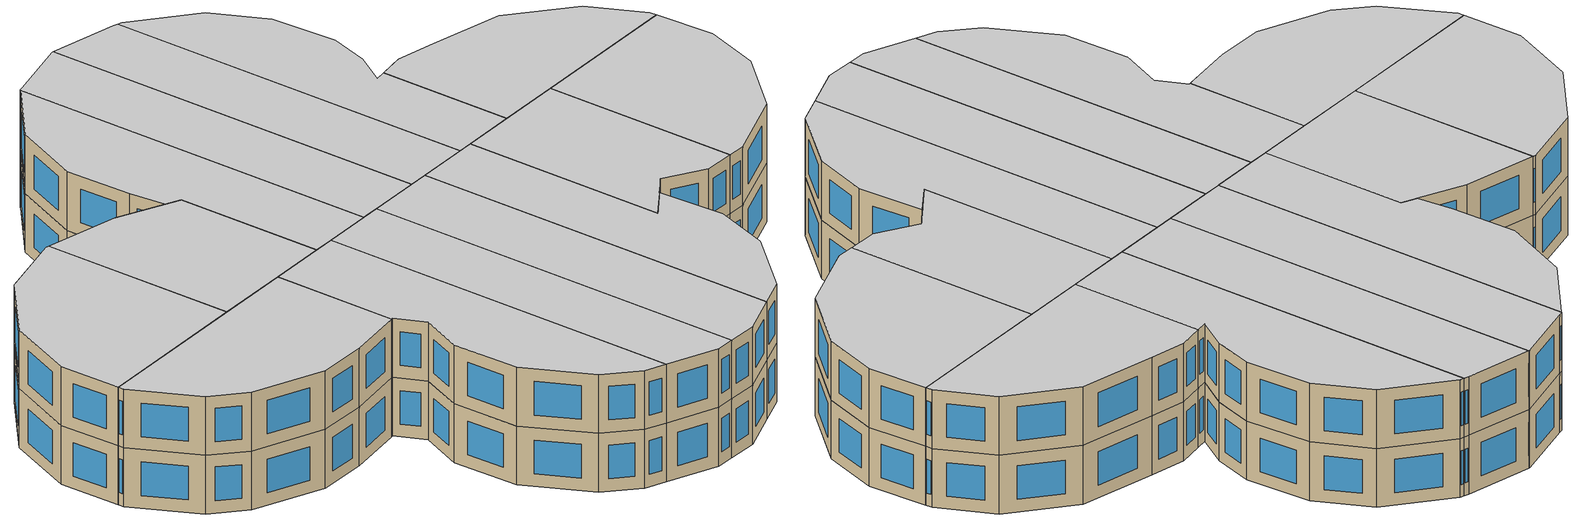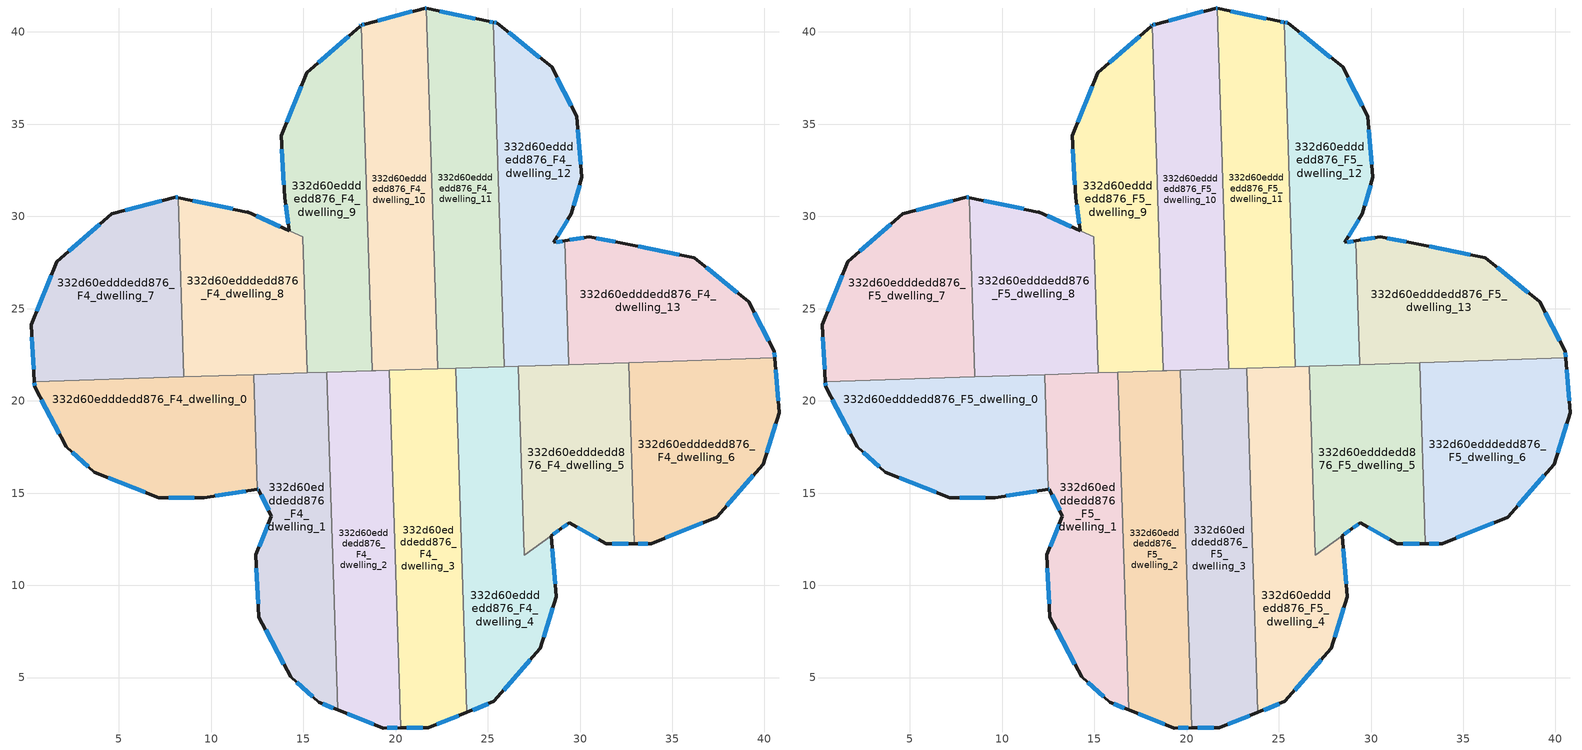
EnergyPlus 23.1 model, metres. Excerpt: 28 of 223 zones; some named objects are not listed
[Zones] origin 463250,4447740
332d60edddedd876_F4_dwelling_0
 floor to 332d60edddedd876_F3_dwelling_0 (EU_floor_Construction): 12.31,21.42 12.51,15.21 9.62,14.76 7.18,14.75 3.68,16.14 2.15,17.51 0.44,20.76 0.42,21.05 z12
 wall outside (EU_wall_Construction): 0.42,21.05 0.44,20.76 2.15,17.51 3.68,16.14 7.18,14.75 9.62,14.76 12.51,15.21 z12:15
 wall to 332d60edddedd876_F4_dwelling_1 (EU_wall_Construction): 12.51,15.21 12.31,21.42 z12:15
 wall to 332d60edddedd876_F4_dwelling_7 (EU_wall_Construction): 8.52,21.3 0.42,21.05 z12:15
 wall to 332d60edddedd876_F4_dwelling_8 (EU_wall_Construction): 12.31,21.42 8.52,21.3 z12:15
 window (EU_Window_Construction): 2.48,17.22 3.35,16.44 / 0.81,20.07 1.78,18.21 / 0.43,20.99 0.44,20.82 / 10.24,14.86 11.89,15.11 / 7.7,14.75 9.1,14.76 / 4.43,15.84 6.43,15.05 z12.64:14.36
332d60edddedd876_F4_dwelling_1
 floor to 332d60edddedd876_F3_dwelling_1 (EU_floor_Construction): 16.27,21.55 16.86,3.26 15.83,3.66 14.32,5.03 12.59,8.28 12.42,11.65 13.28,13.75 12.57,15.22 12.51,15.21 12.31,21.42 z12
 wall outside (EU_wall_Construction): 12.51,15.21 12.57,15.22 13.28,13.75 12.42,11.65 12.59,8.28 14.32,5.03 15.83,3.66 16.86,3.26 z12:15
 wall to 332d60edddedd876_F4_dwelling_2 (EU_wall_Construction): 16.86,3.26 16.27,21.55 z12:15
 wall to 332d60edddedd876_F4_dwelling_8 (EU_wall_Construction): 15.21,21.52 12.31,21.42 z12:15
 wall to 332d60edddedd876_F4_dwelling_9 (EU_wall_Construction): 16.27,21.55 15.21,21.52 z12:15
 window (EU_Window_Construction): 12.72,14.91 13.13,14.07 / 12.52,15.21 12.56,15.22 / 16.05,3.58 16.64,3.34 / 14.64,4.74 15.51,3.96 / 12.96,7.59 13.95,5.73 / 12.46,10.93 12.56,9 / 13.09,13.3 12.61,12.1 z12.64:14.36
332d60edddedd876_F4_dwelling_10
 floor to 332d60edddedd876_F3_dwelling_10 (EU_floor_Construction): 21.67,41.28 22.29,21.74 18.93,21.64 18.73,21.63 18.13,40.36 18.16,40.38 18.33,40.42 21.61,41.29 z12
 wall outside (EU_wall_Construction): 21.67,41.28 21.61,41.29 18.33,40.42 18.16,40.38 18.13,40.36 z12:15
 wall to 332d60edddedd876_F4_dwelling_11 (EU_wall_Construction): 22.29,21.74 21.67,41.28 z12:15
 wall to 332d60edddedd876_F4_dwelling_9 (EU_wall_Construction): 18.13,40.36 18.73,21.63 z12:15
 wall to 332d60edddedd876_F4_dwelling_3 (EU_wall_Construction): 19.67,21.66 22.29,21.74 z12:15
 wall to 332d60edddedd876_F4_dwelling_2 (EU_wall_Construction): 18.73,21.63 18.93,21.64 19.67,21.66 z12:15
 window (EU_Window_Construction): 18.29,40.42 18.19,40.39 / 20.91,41.11 19.03,40.61 / 21.65,41.29 21.62,41.29 z12.64:14.36
332d60edddedd876_F4_dwelling_11
 floor to 332d60edddedd876_F3_dwelling_11 (EU_floor_Construction): 25.31,40.52 25.91,21.86 22.29,21.74 21.67,41.28 25.06,40.57 z12
 wall outside (EU_wall_Construction): 25.31,40.52 25.06,40.57 21.67,41.28 z12:15
 wall to 332d60edddedd876_F4_dwelling_12 (EU_wall_Construction): 25.91,21.86 25.31,40.52 z12:15
 wall to 332d60edddedd876_F4_dwelling_4 (EU_wall_Construction): 23.27,21.77 25.91,21.86 z12:15
 wall to 332d60edddedd876_F4_dwelling_3 (EU_wall_Construction): 22.29,21.74 23.27,21.77 z12:15
 window (EU_Window_Construction): 24.33,40.72 22.39,41.13 / 25.26,40.53 25.11,40.56 z12.64:14.36
332d60edddedd876_F4_dwelling_12
 floor to 332d60edddedd876_F3_dwelling_12 (EU_floor_Construction): 28.46,38.1 29.82,35.42 30.1,32.11 29.53,30.15 28.59,28.58 29.17,28.68 29.39,21.97 25.91,21.86 25.31,40.52 25.51,40.48 z12
 wall outside (EU_wall_Construction): 29.17,28.68 28.59,28.58 29.53,30.15 30.1,32.11 29.82,35.42 28.46,38.1 25.51,40.48 25.31,40.52 z12:15
 wall to 332d60edddedd876_F4_dwelling_13 (EU_wall_Construction): 29.39,21.97 29.17,28.68 z12:15
 wall to 332d60edddedd876_F4_dwelling_5 (EU_wall_Construction): 26.65,21.88 29.39,21.97 z12:15
 wall to 332d60edddedd876_F4_dwelling_4 (EU_wall_Construction): 25.91,21.86 26.65,21.88 z12:15
 window (EU_Window_Construction): 29.66,30.57 29.98,31.69 / 28.79,28.92 29.33,29.81 / 29.05,28.66 28.71,28.6 / 25.47,40.49 25.35,40.51 / 27.83,38.61 26.14,39.97 / 29.53,35.99 28.75,37.52 / 30.04,32.82 29.88,34.71 z12.64:14.36
332d60edddedd876_F4_dwelling_13
 floor to 332d60edddedd876_F3_dwelling_13 (EU_floor_Construction): 39.16,25.36 40.52,22.68 40.55,22.33 29.39,21.97 29.17,28.68 30.49,28.89 32.31,28.56 36.21,27.75 z12
 wall outside (EU_wall_Construction): 40.55,22.33 40.52,22.68 39.16,25.36 36.21,27.75 32.31,28.56 30.49,28.89 29.17,28.68 z12:15
 wall to 332d60edddedd876_F4_dwelling_6 (EU_wall_Construction): 32.64,22.07 40.55,22.33 z12:15
 wall to 332d60edddedd876_F4_dwelling_5 (EU_wall_Construction): 29.38,21.97 32.63,22.07 z12:15
 window (EU_Window_Construction): 38.52,25.87 36.84,27.24 / 40.23,23.25 39.45,24.78 / 40.54,22.4 40.53,22.6 / 30.21,28.84 29.45,28.72 / 31.92,28.63 30.88,28.82 / 35.37,27.92 33.14,28.38 z12.64:14.36
332d60edddedd876_F4_dwelling_2
 floor to 332d60edddedd876_F3_dwelling_2 (EU_floor_Construction): 19.67,21.66 20.28,2.27 19.34,2.27 16.86,3.26 16.27,21.55 z12
 wall outside (EU_wall_Construction): 16.86,3.26 19.34,2.27 20.28,2.27 z12:15
 wall to 332d60edddedd876_F4_dwelling_3 (EU_wall_Construction): 20.28,2.27 19.67,21.66 z12:15
 wall to 332d60edddedd876_F4_dwelling_9 (EU_wall_Construction): 18.73,21.63 18.68,21.63 16.27,21.55 z12:15
 window (EU_Window_Construction): 19.54,2.27 20.08,2.27 / 17.39,3.04 18.81,2.48 z12.64:14.36
332d60edddedd876_F4_dwelling_3
 floor to 332d60edddedd876_F3_dwelling_3 (EU_floor_Construction): 23.27,21.77 23.86,3.12 21.79,2.28 20.28,2.27 19.67,21.66 z12
 wall outside (EU_wall_Construction): 20.28,2.27 21.79,2.28 23.86,3.12 z12:15
 wall to 332d60edddedd876_F4_dwelling_4 (EU_wall_Construction): 23.86,3.12 23.27,21.77 z12:15
 window (EU_Window_Construction): 22.23,2.46 23.42,2.94 / 20.61,2.27 21.47,2.28 z12.64:14.36
332d60edddedd876_F4_dwelling_4
 floor to 332d60edddedd876_F3_dwelling_4 (EU_floor_Construction): 26.65,21.88 26.98,11.64 28.45,12.69 28.72,9.38 27.85,6.59 25.33,3.71 23.86,3.12 23.27,21.77 z12
 wall outside (EU_wall_Construction): 23.86,3.12 25.33,3.71 27.85,6.59 28.72,9.38 28.44,12.69 z12:15
 wall to 332d60edddedd876_F4_dwelling_5 (EU_wall_Construction): 28.44,12.69 26.98,11.64 26.65,21.88 z12:15
 window (EU_Window_Construction): 28.66,10.09 28.5,11.98 / 28.04,7.19 28.53,8.78 / 25.87,4.32 27.31,5.97 / 24.18,3.24 25.01,3.58 z12.64:14.36
332d60edddedd876_F4_dwelling_5
 floor to 332d60edddedd876_F3_dwelling_5 (EU_floor_Construction): 32.64,22.07 32.95,12.26 31.42,12.27 29.41,13.4 28.95,13.05 28.44,12.7 26.98,11.64 26.65,21.88 z12
 wall outside (EU_wall_Construction): 28.95,13.05 29.41,13.4 31.42,12.27 32.95,12.26 z12:15; 28.44,12.7,15 28.45,12.7,12 28.95,13.05,12 28.95,13.05,15
 wall to 332d60edddedd876_F4_dwelling_6 (EU_wall_Construction): 32.95,12.26 32.64,22.07 z12:15
 window (EU_Window_Construction): 31.75,12.27 32.62,12.27 / 29.84,13.15 30.99,12.51 / 29.05,13.13 29.31,13.32 / 28.55,12.77 28.84,12.98 z12.64:14.36
332d60edddedd876_F4_dwelling_6
 floor to 332d60edddedd876_F3_dwelling_6 (EU_floor_Construction): 40.55,22.33 40.8,19.37 39.93,16.58 37.41,13.69 33.86,12.26 32.95,12.26 32.64,22.07 z12
 wall outside (EU_wall_Construction): 32.95,12.26 33.86,12.26 37.41,13.69 39.93,16.58 40.8,19.37 40.55,22.33 z12:15
 window (EU_Window_Construction): 37.95,14.31 39.39,15.96 / 34.62,12.57 36.65,13.39 / 33.14,12.26 33.67,12.26 / 40.74,20 40.6,21.69 / 40.12,17.17 40.61,18.77 z12.64:14.36
332d60edddedd876_F4_dwelling_7
 floor to 332d60edddedd876_F3_dwelling_7 (EU_floor_Construction): 8.22,31.02 8.52,21.3 0.42,21.05 0.26,24.12 1.65,27.55 4.61,30.13 8.07,31.05 z12
 wall outside (EU_wall_Construction): 8.22,31.02 8.07,31.05 4.61,30.13 1.65,27.55 0.26,24.12 0.42,21.05 z12:15
 wall to 332d60edddedd876_F4_dwelling_8 (EU_wall_Construction): 8.52,21.3 8.22,31.02 z12:15
 window (EU_Window_Construction): 8.18,31.02 8.1,31.04 / 0.29,23.46 0.39,21.7 / 1.35,26.82 0.56,24.85 / 3.98,29.58 2.28,28.1 / 7.33,30.85 5.35,30.33 z12.64:14.36
332d60edddedd876_F4_dwelling_8
 floor to 332d60edddedd876_F3_dwelling_8 (EU_floor_Construction): 14.97,28.9 15.21,21.52 8.52,21.3 8.22,31.02 11.97,30.24 z12
 wall outside (EU_wall_Construction): 11.97,30.24 8.22,31.02 z12:15
 wall to 332d60edddedd876_F4_dwelling_9 (EU_wall_Construction): 15.21,21.52 14.97,28.9 11.97,30.24 z12:15
 window (EU_Window_Construction): 11.16,30.4 9.02,30.85 z12.64:14.36
332d60edddedd876_F4_dwelling_9
 floor to 332d60edddedd876_F3_dwelling_9 (EU_floor_Construction): 18.13,40.36 18.73,21.63 18.68,21.63 15.21,21.52 14.97,28.9 11.97,30.24 14.25,29.23 13.98,31.01 13.8,34.36 15.19,37.8 18.08,40.31 z12
 wall outside (EU_wall_Construction): 18.13,40.36 18.08,40.31 15.19,37.8 13.8,34.36 13.98,31.01 14.25,29.23 11.97,30.24 z12:15
 window (EU_Window_Construction): 13.76,29.45 12.46,30.03 / 14.04,30.63 14.19,29.61 / 13.84,33.64 13.94,31.73 / 14.89,37.06 14.1,35.1 / 17.46,39.77 15.81,38.34 / 18.12,40.35 18.09,40.32 z12.64:14.36
332d60edddedd876_F5_dwelling_0
 floor to 332d60edddedd876_F4_dwelling_0 (EU_floor_Construction): 12.31,21.42 12.51,15.21 9.62,14.76 7.18,14.75 3.68,16.14 2.15,17.51 0.44,20.76 0.42,21.05 z15
 wall outside (EU_wall_Construction): 0.42,21.05 0.44,20.76 2.15,17.51 3.68,16.14 7.18,14.75 9.62,14.76 12.51,15.21 z15:18
 wall to 332d60edddedd876_F5_dwelling_1 (EU_wall_Construction): 12.51,15.21 12.31,21.42 z15:18
 wall to 332d60edddedd876_F5_dwelling_7 (EU_wall_Construction): 8.52,21.3 0.42,21.05 z15:18
 wall to 332d60edddedd876_F5_dwelling_8 (EU_wall_Construction): 12.31,21.42 8.52,21.3 z15:18
 window (EU_Window_Construction): 2.48,17.22 3.35,16.44 / 0.81,20.07 1.78,18.21 / 0.43,20.99 0.44,20.82 / 10.24,14.86 11.89,15.11 / 7.7,14.75 9.1,14.76 / 4.43,15.84 6.43,15.05 z15.64:17.36
 ceiling to 332d60edddedd876_F6_dwelling_0 (EU_floor_Construction): 12.51,15.21 12.31,21.42 0.42,21.05 0.44,20.76 2.15,17.51 3.68,16.14 7.18,14.75 9.62,14.76 z18
332d60edddedd876_F5_dwelling_1
 floor to 332d60edddedd876_F4_dwelling_1 (EU_floor_Construction): 16.27,21.55 16.86,3.26 15.83,3.66 14.32,5.03 12.59,8.28 12.42,11.65 13.28,13.75 12.57,15.22 12.51,15.21 12.31,21.42 z15
 wall outside (EU_wall_Construction): 12.51,15.21 12.57,15.22 13.28,13.75 12.42,11.65 12.59,8.28 14.32,5.03 15.83,3.66 16.86,3.26 z15:18
 wall to 332d60edddedd876_F5_dwelling_2 (EU_wall_Construction): 16.86,3.26 16.27,21.55 z15:18
 wall to 332d60edddedd876_F5_dwelling_8 (EU_wall_Construction): 15.21,21.52 12.31,21.42 z15:18
 wall to 332d60edddedd876_F5_dwelling_9 (EU_wall_Construction): 16.27,21.55 15.21,21.52 z15:18
 window (EU_Window_Construction): 12.72,14.91 13.13,14.07 / 12.52,15.21 12.56,15.22 / 16.05,3.58 16.64,3.34 / 14.64,4.74 15.51,3.96 / 12.96,7.59 13.95,5.73 / 12.46,10.93 12.56,9 / 13.09,13.3 12.61,12.1 z15.64:17.36
 ceiling to 332d60edddedd876_F6_dwelling_1 (EU_floor_Construction): 16.86,3.26 16.27,21.55 12.31,21.42 12.51,15.21 12.57,15.22 13.28,13.75 12.42,11.65 12.59,8.28 14.32,5.03 15.83,3.66 z18
332d60edddedd876_F5_dwelling_10
 floor to 332d60edddedd876_F4_dwelling_10 (EU_floor_Construction): 21.67,41.28 22.29,21.74 18.93,21.64 18.73,21.63 18.13,40.36 18.16,40.38 18.33,40.42 21.61,41.29 z15
 wall outside (EU_wall_Construction): 21.67,41.28 21.61,41.29 18.33,40.42 18.16,40.38 18.13,40.36 z15:18
 wall to 332d60edddedd876_F5_dwelling_11 (EU_wall_Construction): 22.29,21.74 21.67,41.28 z15:18
 wall to 332d60edddedd876_F5_dwelling_9 (EU_wall_Construction): 18.13,40.36 18.73,21.63 z15:18
 wall to 332d60edddedd876_F5_dwelling_3 (EU_wall_Construction): 19.67,21.66 22.29,21.74 z15:18
 wall to 332d60edddedd876_F5_dwelling_2 (EU_wall_Construction): 18.73,21.63 18.93,21.64 19.67,21.66 z15:18
 window (EU_Window_Construction): 18.29,40.42 18.19,40.39 / 20.91,41.11 19.03,40.61 / 21.65,41.29 21.62,41.29 z15.64:17.36
 ceiling to 332d60edddedd876_F6_dwelling_10 (EU_floor_Construction): 22.29,21.74 21.67,41.28 21.61,41.29 18.33,40.42 18.16,40.38 18.13,40.36 18.73,21.63 18.93,21.64 z18
332d60edddedd876_F5_dwelling_11
 floor to 332d60edddedd876_F4_dwelling_11 (EU_floor_Construction): 25.31,40.52 25.91,21.86 22.29,21.74 21.67,41.28 25.06,40.57 z15
 wall outside (EU_wall_Construction): 25.31,40.52 25.06,40.57 21.67,41.28 z15:18
 wall to 332d60edddedd876_F5_dwelling_12 (EU_wall_Construction): 25.91,21.86 25.31,40.52 z15:18
 wall to 332d60edddedd876_F5_dwelling_4 (EU_wall_Construction): 23.27,21.77 25.91,21.86 z15:18
 wall to 332d60edddedd876_F5_dwelling_3 (EU_wall_Construction): 22.29,21.74 23.27,21.77 z15:18
 window (EU_Window_Construction): 24.33,40.72 22.39,41.13 / 25.26,40.53 25.11,40.56 z15.64:17.36
 ceiling to 332d60edddedd876_F6_dwelling_11 (EU_floor_Construction): 25.91,21.86 25.31,40.52 25.06,40.57 21.67,41.28 22.29,21.74 z18
332d60edddedd876_F5_dwelling_12
 floor to 332d60edddedd876_F4_dwelling_12 (EU_floor_Construction): 28.46,38.1 29.82,35.42 30.1,32.11 29.53,30.15 28.59,28.58 29.17,28.68 29.39,21.97 25.91,21.86 25.31,40.52 25.51,40.48 z15
 wall outside (EU_wall_Construction): 29.17,28.68 28.59,28.58 29.53,30.15 30.1,32.11 29.82,35.42 28.46,38.1 25.51,40.48 25.31,40.52 z15:18
 wall to 332d60edddedd876_F5_dwelling_13 (EU_wall_Construction): 29.39,21.97 29.17,28.68 z15:18
 wall to 332d60edddedd876_F5_dwelling_5 (EU_wall_Construction): 26.65,21.88 29.39,21.97 z15:18
 wall to 332d60edddedd876_F5_dwelling_4 (EU_wall_Construction): 25.91,21.86 26.65,21.88 z15:18
 window (EU_Window_Construction): 29.66,30.57 29.98,31.69 / 28.79,28.92 29.33,29.81 / 29.05,28.66 28.71,28.6 / 25.47,40.49 25.35,40.51 / 27.83,38.61 26.14,39.97 / 29.53,35.99 28.75,37.52 / 30.04,32.82 29.88,34.71 z15.64:17.36
 ceiling to 332d60edddedd876_F6_dwelling_12 (EU_floor_Construction): 29.39,21.97 29.17,28.68 28.59,28.58 29.53,30.15 30.1,32.11 29.82,35.42 28.46,38.1 25.51,40.48 25.31,40.52 25.91,21.86 z18
332d60edddedd876_F5_dwelling_13
 floor to 332d60edddedd876_F4_dwelling_13 (EU_floor_Construction): 39.16,25.36 40.52,22.68 40.55,22.33 29.39,21.97 29.17,28.68 30.49,28.89 32.31,28.56 36.21,27.75 z15
 wall outside (EU_wall_Construction): 40.55,22.33 40.52,22.68 39.16,25.36 36.21,27.75 32.31,28.56 30.49,28.89 29.17,28.68 z15:18
 wall to 332d60edddedd876_F5_dwelling_6 (EU_wall_Construction): 32.64,22.07 40.55,22.33 z15:18
 wall to 332d60edddedd876_F5_dwelling_5 (EU_wall_Construction): 29.38,21.97 32.63,22.07 z15:18
 window (EU_Window_Construction): 38.52,25.87 36.84,27.24 / 40.23,23.25 39.45,24.78 / 40.54,22.4 40.53,22.6 / 30.21,28.84 29.45,28.72 / 31.92,28.63 30.88,28.82 / 35.37,27.92 33.14,28.38 z15.64:17.36
 ceiling to 332d60edddedd876_F6_dwelling_13 (EU_floor_Construction): 40.55,22.33 40.52,22.68 39.16,25.36 36.21,27.75 32.31,28.56 30.49,28.89 29.17,28.68 29.39,21.97 z18
332d60edddedd876_F5_dwelling_2
 floor to 332d60edddedd876_F4_dwelling_2 (EU_floor_Construction): 19.67,21.66 20.28,2.27 19.34,2.27 16.86,3.26 16.27,21.55 z15
 wall outside (EU_wall_Construction): 16.86,3.26 19.34,2.27 20.28,2.27 z15:18
 wall to 332d60edddedd876_F5_dwelling_3 (EU_wall_Construction): 20.28,2.27 19.67,21.66 z15:18
 wall to 332d60edddedd876_F5_dwelling_9 (EU_wall_Construction): 18.73,21.63 18.68,21.63 16.27,21.55 z15:18
 window (EU_Window_Construction): 19.54,2.27 20.08,2.27 / 17.39,3.04 18.81,2.48 z15.64:17.36
 ceiling to 332d60edddedd876_F6_dwelling_2 (EU_floor_Construction): 20.28,2.27 19.67,21.66 16.27,21.55 16.86,3.26 19.34,2.27 z18
332d60edddedd876_F5_dwelling_3
 floor to 332d60edddedd876_F4_dwelling_3 (EU_floor_Construction): 23.27,21.77 23.86,3.12 21.79,2.28 20.28,2.27 19.67,21.66 z15
 wall outside (EU_wall_Construction): 20.28,2.27 21.79,2.28 23.86,3.12 z15:18
 wall to 332d60edddedd876_F5_dwelling_4 (EU_wall_Construction): 23.86,3.12 23.27,21.77 z15:18
 window (EU_Window_Construction): 22.23,2.46 23.42,2.94 / 20.61,2.27 21.47,2.28 z15.64:17.36
 ceiling to 332d60edddedd876_F6_dwelling_3 (EU_floor_Construction): 23.86,3.12 23.27,21.77 19.67,21.66 20.28,2.27 21.79,2.28 z18
332d60edddedd876_F5_dwelling_4
 floor to 332d60edddedd876_F4_dwelling_4 (EU_floor_Construction): 26.65,21.88 26.98,11.64 28.45,12.69 28.72,9.38 27.85,6.59 25.33,3.71 23.86,3.12 23.27,21.77 z15
 wall outside (EU_wall_Construction): 23.86,3.12 25.33,3.71 27.85,6.59 28.72,9.38 28.44,12.69 z15:18
 wall to 332d60edddedd876_F5_dwelling_5 (EU_wall_Construction): 28.44,12.69 26.98,11.64 26.65,21.88 z15:18
 window (EU_Window_Construction): 28.66,10.09 28.5,11.98 / 28.04,7.19 28.53,8.78 / 25.87,4.32 27.31,5.97 / 24.18,3.24 25.01,3.58 z15.64:17.36
 ceiling to 332d60edddedd876_F6_dwelling_4 (EU_floor_Construction): 25.33,3.71 27.85,6.59 28.72,9.38 28.45,12.69 26.98,11.64 26.65,21.88 23.27,21.77 23.86,3.12 z18
332d60edddedd876_F5_dwelling_5
 floor to 332d60edddedd876_F4_dwelling_5 (EU_floor_Construction): 32.64,22.07 32.95,12.26 31.42,12.27 29.41,13.4 28.95,13.05 28.44,12.7 26.98,11.64 26.65,21.88 z15
 wall outside (EU_wall_Construction): 28.95,13.05 29.41,13.4 31.42,12.27 32.95,12.26 z15:18; 28.44,12.7,18 28.45,12.7,15 28.95,13.05,15 28.95,13.05,18
 wall to 332d60edddedd876_F5_dwelling_6 (EU_wall_Construction): 32.95,12.26 32.64,22.07 z15:18
 window (EU_Window_Construction): 31.75,12.27 32.62,12.27 / 29.84,13.15 30.99,12.51 / 29.05,13.13 29.31,13.32 / 28.55,12.77 28.84,12.98 z15.64:17.36
 ceiling to 332d60edddedd876_F6_dwelling_5 (EU_floor_Construction): 32.95,12.26 32.64,22.07 26.65,21.88 26.98,11.64 28.44,12.7 28.95,13.05 29.41,13.4 31.42,12.27 z18
332d60edddedd876_F5_dwelling_6
 floor to 332d60edddedd876_F4_dwelling_6 (EU_floor_Construction): 40.55,22.33 40.8,19.37 39.93,16.58 37.41,13.69 33.86,12.26 32.95,12.26 32.64,22.07 z15
 wall outside (EU_wall_Construction): 32.95,12.26 33.86,12.26 37.41,13.69 39.93,16.58 40.8,19.37 40.55,22.33 z15:18
 window (EU_Window_Construction): 37.95,14.31 39.39,15.96 / 34.62,12.57 36.65,13.39 / 33.14,12.26 33.67,12.26 / 40.74,20 40.6,21.69 / 40.12,17.17 40.61,18.77 z15.64:17.36
 ceiling to 332d60edddedd876_F6_dwelling_6 (EU_floor_Construction): 37.41,13.69 39.93,16.58 40.8,19.37 40.55,22.33 32.64,22.07 32.95,12.26 33.86,12.26 z18
332d60edddedd876_F5_dwelling_7
 floor to 332d60edddedd876_F4_dwelling_7 (EU_floor_Construction): 8.22,31.02 8.52,21.3 0.42,21.05 0.26,24.12 1.65,27.55 4.61,30.13 8.07,31.05 z15
 wall outside (EU_wall_Construction): 8.22,31.02 8.07,31.05 4.61,30.13 1.65,27.55 0.26,24.12 0.42,21.05 z15:18
 wall to 332d60edddedd876_F5_dwelling_8 (EU_wall_Construction): 8.52,21.3 8.22,31.02 z15:18
 window (EU_Window_Construction): 8.18,31.02 8.1,31.04 / 0.29,23.46 0.39,21.7 / 1.35,26.82 0.56,24.85 / 3.98,29.58 2.28,28.1 / 7.33,30.85 5.35,30.33 z15.64:17.36
 ceiling to 332d60edddedd876_F6_dwelling_7 (EU_floor_Construction): 8.52,21.3 8.22,31.02 8.07,31.05 4.61,30.13 1.65,27.55 0.26,24.12 0.42,21.05 z18
332d60edddedd876_F5_dwelling_8
 floor to 332d60edddedd876_F4_dwelling_8 (EU_floor_Construction): 14.97,28.9 15.21,21.52 8.52,21.3 8.22,31.02 11.97,30.24 z15
 wall outside (EU_wall_Construction): 11.97,30.24 8.22,31.02 z15:18
 wall to 332d60edddedd876_F5_dwelling_9 (EU_wall_Construction): 15.21,21.52 14.97,28.9 11.97,30.24 z15:18
 window (EU_Window_Construction): 11.16,30.4 9.02,30.85 z15.64:17.36
 ceiling to 332d60edddedd876_F6_dwelling_8 (EU_floor_Construction): 15.21,21.52 14.97,28.9 11.97,30.24 8.22,31.02 8.52,21.3 z18
332d60edddedd876_F5_dwelling_9
 floor to 332d60edddedd876_F4_dwelling_9 (EU_floor_Construction): 18.13,40.36 18.73,21.63 18.68,21.63 15.21,21.52 14.97,28.9 11.97,30.24 14.25,29.23 13.98,31.01 13.8,34.36 15.19,37.8 18.08,40.31 z15
 wall outside (EU_wall_Construction): 18.13,40.36 18.08,40.31 15.19,37.8 13.8,34.36 13.98,31.01 14.25,29.23 11.97,30.24 z15:18
 window (EU_Window_Construction): 13.76,29.45 12.46,30.03 / 14.04,30.63 14.19,29.61 / 13.84,33.64 13.94,31.73 / 14.89,37.06 14.1,35.1 / 17.46,39.77 15.81,38.34 / 18.12,40.35 18.09,40.32 z15.64:17.36
 ceiling to 332d60edddedd876_F6_dwelling_9 (EU_floor_Construction): 18.73,21.63 18.13,40.36 18.08,40.31 15.19,37.8 13.8,34.36 13.98,31.01 14.25,29.23 11.97,30.24 14.97,28.9 15.21,21.52 18.68,21.63 z18
[Building]
EU S2 Campaign: North Axis=0; Terrain=City; Solar Distribution=FullExterior
[Site:Location]
Yerevan-Zvartnots.Intl.AP: Latitude=40.15; Longitude=44.383; Time Zone=4; Elevation=854
[SizingPeriod:WeatherFileDays]
AnnualSizingPeriod: Begin Month=1; Begin Day of Month=1; End Month=12; End Day of Month=31; Day of Week for Start Day=Monday; Use Weather File Daylight Saving Period=No; Use Weather File Rain and Snow Indicators=No
[MATERIAL]
EU_InternalMass_Material: Roughness=MediumRough; Thickness=0.1; Conductivity=1; Density=1800; Specific Heat=900; Thermal Absorptance=0.9; Solar Absorptance=0.7; Visible Absorptance=0.7
[MATERIAL:NOMASS] Roughness=MediumRough; Thermal Absorptance=0.9; Solar Absorptance=0.7; Visible Absorptance=0.7
Name | Thermal Resistance
EU_wall_NoMass | 1.05043
EU_floor_NoMass | 0.478065
[WINDOWMATERIAL:SIMPLEGLAZINGSYSTEM]
EU_Window_SimpleGlazing: UFactor=2.5566; Solar Heat Gain Coefficient=0.75; Visible Transmittance=0.75
[CONSTRUCTION]
EU_wall_Construction: EU_wall_NoMass
EU_floor_Construction: EU_floor_NoMass
EU_Window_Construction: EU_Window_SimpleGlazing
EU_InternalMass_Construction: EU_InternalMass_Material
[ZONE] Type=1; Multiplier=1; Ceiling Height=autocalculate; Floor Area=autocalculate; Part of Total Floor Area=Yes
Name | Volume
332d60edddedd876_F4_dwelling_0; 332d60edddedd876_F5_dwelling_0 | 191.665
332d60edddedd876_F4_dwelling_1; 332d60edddedd876_F5_dwelling_1 | 195.369
332d60edddedd876_F4_dwelling_10; 332d60edddedd876_F5_dwelling_10 | 204.774
332d60edddedd876_F4_dwelling_11; 332d60edddedd876_F5_dwelling_11 | 207.5
332d60edddedd876_F4_dwelling_12; 332d60edddedd876_F5_dwelling_12 | 195.988
332d60edddedd876_F4_dwelling_13; 332d60edddedd876_F5_dwelling_13 | 177.003
332d60edddedd876_F4_dwelling_2; 332d60edddedd876_F5_dwelling_2 | 193.45
332d60edddedd876_F4_dwelling_3; 332d60edddedd876_F5_dwelling_3 | 207.551
332d60edddedd876_F4_dwelling_4; 332d60edddedd876_F5_dwelling_4 | 203.64
332d60edddedd876_F4_dwelling_5; 332d60edddedd876_F5_dwelling_5 | 169.308
332d60edddedd876_F4_dwelling_6; 332d60edddedd876_F5_dwelling_6 | 193.51
332d60edddedd876_F4_dwelling_7; 332d60edddedd876_F5_dwelling_7 | 193.513
332d60edddedd876_F4_dwelling_8; 332d60edddedd876_F5_dwelling_8 | 175.623
332d60edddedd876_F4_dwelling_9; 332d60edddedd876_F5_dwelling_9 | 200.088
[INTERNALMASS] Construction=EU_InternalMass_Construction
Name | Zone or ZoneList | Surface Area
332d60edddedd876_F4_dwelling_0_EU_InternalMass | 332d60edddedd876_F4_dwelling_0 | 63.8883
332d60edddedd876_F4_dwelling_1_EU_InternalMass | 332d60edddedd876_F4_dwelling_1 | 65.1228
332d60edddedd876_F4_dwelling_2_EU_InternalMass | 332d60edddedd876_F4_dwelling_2 | 64.4834
332d60edddedd876_F4_dwelling_3_EU_InternalMass | 332d60edddedd876_F4_dwelling_3 | 69.1823
332d60edddedd876_F4_dwelling_4_EU_InternalMass | 332d60edddedd876_F4_dwelling_4 | 67.8796
332d60edddedd876_F4_dwelling_5_EU_InternalMass | 332d60edddedd876_F4_dwelling_5 | 56.4375
332d60edddedd876_F4_dwelling_6_EU_InternalMass | 332d60edddedd876_F4_dwelling_6 | 64.5032
332d60edddedd876_F4_dwelling_7_EU_InternalMass | 332d60edddedd876_F4_dwelling_7 | 64.5042
332d60edddedd876_F4_dwelling_8_EU_InternalMass | 332d60edddedd876_F4_dwelling_8 | 58.5498
332d60edddedd876_F4_dwelling_9_EU_InternalMass | 332d60edddedd876_F4_dwelling_9 | 66.697
332d60edddedd876_F4_dwelling_10_EU_InternalMass | 332d60edddedd876_F4_dwelling_10 | 68.2564
332d60edddedd876_F4_dwelling_11_EU_InternalMass | 332d60edddedd876_F4_dwelling_11 | 69.173
332d60edddedd876_F4_dwelling_12_EU_InternalMass | 332d60edddedd876_F4_dwelling_12 | 65.3231
332d60edddedd876_F4_dwelling_13_EU_InternalMass | 332d60edddedd876_F4_dwelling_13 | 59.0012
332d60edddedd876_F5_dwelling_0_EU_InternalMass | 332d60edddedd876_F5_dwelling_0 | 63.8883
332d60edddedd876_F5_dwelling_1_EU_InternalMass | 332d60edddedd876_F5_dwelling_1 | 65.1228
332d60edddedd876_F5_dwelling_2_EU_InternalMass | 332d60edddedd876_F5_dwelling_2 | 64.4834
332d60edddedd876_F5_dwelling_3_EU_InternalMass | 332d60edddedd876_F5_dwelling_3 | 69.1823
332d60edddedd876_F5_dwelling_4_EU_InternalMass | 332d60edddedd876_F5_dwelling_4 | 67.8796
332d60edddedd876_F5_dwelling_5_EU_InternalMass | 332d60edddedd876_F5_dwelling_5 | 56.4375
332d60edddedd876_F5_dwelling_6_EU_InternalMass | 332d60edddedd876_F5_dwelling_6 | 64.5032
332d60edddedd876_F5_dwelling_7_EU_InternalMass | 332d60edddedd876_F5_dwelling_7 | 64.5042
332d60edddedd876_F5_dwelling_8_EU_InternalMass | 332d60edddedd876_F5_dwelling_8 | 58.5498
332d60edddedd876_F5_dwelling_9_EU_InternalMass | 332d60edddedd876_F5_dwelling_9 | 66.697
332d60edddedd876_F5_dwelling_10_EU_InternalMass | 332d60edddedd876_F5_dwelling_10 | 68.2564
332d60edddedd876_F5_dwelling_11_EU_InternalMass | 332d60edddedd876_F5_dwelling_11 | 69.173
332d60edddedd876_F5_dwelling_12_EU_InternalMass | 332d60edddedd876_F5_dwelling_12 | 65.3231
332d60edddedd876_F5_dwelling_13_EU_InternalMass | 332d60edddedd876_F5_dwelling_13 | 59.0012
[OTHEREQUIPMENT] Fuel Type=Electricity; Design Level Calculation Method=Watts/Area; Power per Zone Floor Area=1; Fraction Latent=0; Fraction Radiant=0; Fraction Lost=0; Carbon Dioxide Generation Rate=0; EndUse Subcategory=EU_Step8_InternalGains
Name | Zone or ZoneList or Space or SpaceList | Schedule
EU_Step8_InternalGain_332d60edddedd876_F4_dwelling_0_f000 | 332d60edddedd876_F4_dwelling_0 | EU_Step8_GainSchedule_332d60edddedd876_F4_dwelling_0_f000
EU_Step8_InternalGain_332d60edddedd876_F4_dwelling_1_f000 | 332d60edddedd876_F4_dwelling_1 | EU_Step8_GainSchedule_332d60edddedd876_F4_dwelling_1_f000
EU_Step8_InternalGain_332d60edddedd876_F4_dwelling_2_f000 | 332d60edddedd876_F4_dwelling_2 | EU_Step8_GainSchedule_332d60edddedd876_F4_dwelling_2_f000
EU_Step8_InternalGain_332d60edddedd876_F4_dwelling_3_f000 | 332d60edddedd876_F4_dwelling_3 | EU_Step8_GainSchedule_332d60edddedd876_F4_dwelling_3_f000
EU_Step8_InternalGain_332d60edddedd876_F4_dwelling_4_f000 | 332d60edddedd876_F4_dwelling_4 | EU_Step8_GainSchedule_332d60edddedd876_F4_dwelling_4_f000
EU_Step8_InternalGain_332d60edddedd876_F4_dwelling_5_f000 | 332d60edddedd876_F4_dwelling_5 | EU_Step8_GainSchedule_332d60edddedd876_F4_dwelling_5_f000
EU_Step8_InternalGain_332d60edddedd876_F4_dwelling_6_f000 | 332d60edddedd876_F4_dwelling_6 | EU_Step8_GainSchedule_332d60edddedd876_F4_dwelling_6_f000
EU_Step8_InternalGain_332d60edddedd876_F4_dwelling_7_f000 | 332d60edddedd876_F4_dwelling_7 | EU_Step8_GainSchedule_332d60edddedd876_F4_dwelling_7_f000
EU_Step8_InternalGain_332d60edddedd876_F4_dwelling_8_f000 | 332d60edddedd876_F4_dwelling_8 | EU_Step8_GainSchedule_332d60edddedd876_F4_dwelling_8_f000
EU_Step8_InternalGain_332d60edddedd876_F4_dwelling_9_f000 | 332d60edddedd876_F4_dwelling_9 | EU_Step8_GainSchedule_332d60edddedd876_F4_dwelling_9_f000
EU_Step8_InternalGain_332d60edddedd876_F4_dwelling_10_f000 | 332d60edddedd876_F4_dwelling_10 | EU_Step8_GainSchedule_332d60edddedd876_F4_dwelling_10_f000
EU_Step8_InternalGain_332d60edddedd876_F4_dwelling_11_f000 | 332d60edddedd876_F4_dwelling_11 | EU_Step8_GainSchedule_332d60edddedd876_F4_dwelling_11_f000
EU_Step8_InternalGain_332d60edddedd876_F4_dwelling_12_f000 | 332d60edddedd876_F4_dwelling_12 | EU_Step8_GainSchedule_332d60edddedd876_F4_dwelling_12_f000
EU_Step8_InternalGain_332d60edddedd876_F4_dwelling_13_f000 | 332d60edddedd876_F4_dwelling_13 | EU_Step8_GainSchedule_332d60edddedd876_F4_dwelling_13_f000
EU_Step8_InternalGain_332d60edddedd876_F5_dwelling_0_f000 | 332d60edddedd876_F5_dwelling_0 | EU_Step8_GainSchedule_332d60edddedd876_F5_dwelling_0_f000
EU_Step8_InternalGain_332d60edddedd876_F5_dwelling_1_f000 | 332d60edddedd876_F5_dwelling_1 | EU_Step8_GainSchedule_332d60edddedd876_F5_dwelling_1_f000
EU_Step8_InternalGain_332d60edddedd876_F5_dwelling_2_f000 | 332d60edddedd876_F5_dwelling_2 | EU_Step8_GainSchedule_332d60edddedd876_F5_dwelling_2_f000
EU_Step8_InternalGain_332d60edddedd876_F5_dwelling_3_f000 | 332d60edddedd876_F5_dwelling_3 | EU_Step8_GainSchedule_332d60edddedd876_F5_dwelling_3_f000
EU_Step8_InternalGain_332d60edddedd876_F5_dwelling_4_f000 | 332d60edddedd876_F5_dwelling_4 | EU_Step8_GainSchedule_332d60edddedd876_F5_dwelling_4_f000
EU_Step8_InternalGain_332d60edddedd876_F5_dwelling_5_f000 | 332d60edddedd876_F5_dwelling_5 | EU_Step8_GainSchedule_332d60edddedd876_F5_dwelling_5_f000
EU_Step8_InternalGain_332d60edddedd876_F5_dwelling_6_f000 | 332d60edddedd876_F5_dwelling_6 | EU_Step8_GainSchedule_332d60edddedd876_F5_dwelling_6_f000
EU_Step8_InternalGain_332d60edddedd876_F5_dwelling_7_f000 | 332d60edddedd876_F5_dwelling_7 | EU_Step8_GainSchedule_332d60edddedd876_F5_dwelling_7_f000
EU_Step8_InternalGain_332d60edddedd876_F5_dwelling_8_f000 | 332d60edddedd876_F5_dwelling_8 | EU_Step8_GainSchedule_332d60edddedd876_F5_dwelling_8_f000
EU_Step8_InternalGain_332d60edddedd876_F5_dwelling_9_f000 | 332d60edddedd876_F5_dwelling_9 | EU_Step8_GainSchedule_332d60edddedd876_F5_dwelling_9_f000
EU_Step8_InternalGain_332d60edddedd876_F5_dwelling_10_f000 | 332d60edddedd876_F5_dwelling_10 | EU_Step8_GainSchedule_332d60edddedd876_F5_dwelling_10_f000
EU_Step8_InternalGain_332d60edddedd876_F5_dwelling_11_f000 | 332d60edddedd876_F5_dwelling_11 | EU_Step8_GainSchedule_332d60edddedd876_F5_dwelling_11_f000
EU_Step8_InternalGain_332d60edddedd876_F5_dwelling_12_f000 | 332d60edddedd876_F5_dwelling_12 | EU_Step8_GainSchedule_332d60edddedd876_F5_dwelling_12_f000
EU_Step8_InternalGain_332d60edddedd876_F5_dwelling_13_f000 | 332d60edddedd876_F5_dwelling_13 | EU_Step8_GainSchedule_332d60edddedd876_F5_dwelling_13_f000
[ZONEVENTILATION:DESIGNFLOWRATE] Schedule=EU_AlwaysOn; Design Flow Rate Calculation Method=AirChanges/Hour; Air Changes per Hour=0.557805; Ventilation Type=Natural; Fan Pressure Rise=0; Fan Total Efficiency=1; Constant Term Coefficient=1; Temperature Term Coefficient=0; Velocity Term Coefficient=0; Velocity Squared Term Coefficient=0; Minimum Indoor Temperature=-100; Maximum Indoor Temperature=100; Delta Temperature=-100; Minimum Outdoor Temperature=-100; Maximum Outdoor Temperature=100; Maximum Wind Speed=40
Name | Zone or ZoneList or Space or SpaceList
EU_ConstantAir_332d60edddedd876_F4_dwelling_0 | 332d60edddedd876_F4_dwelling_0
EU_ConstantAir_332d60edddedd876_F4_dwelling_1 | 332d60edddedd876_F4_dwelling_1
EU_ConstantAir_332d60edddedd876_F4_dwelling_2 | 332d60edddedd876_F4_dwelling_2
EU_ConstantAir_332d60edddedd876_F4_dwelling_3 | 332d60edddedd876_F4_dwelling_3
EU_ConstantAir_332d60edddedd876_F4_dwelling_4 | 332d60edddedd876_F4_dwelling_4
EU_ConstantAir_332d60edddedd876_F4_dwelling_5 | 332d60edddedd876_F4_dwelling_5
EU_ConstantAir_332d60edddedd876_F4_dwelling_6 | 332d60edddedd876_F4_dwelling_6
EU_ConstantAir_332d60edddedd876_F4_dwelling_7 | 332d60edddedd876_F4_dwelling_7
EU_ConstantAir_332d60edddedd876_F4_dwelling_8 | 332d60edddedd876_F4_dwelling_8
EU_ConstantAir_332d60edddedd876_F4_dwelling_9 | 332d60edddedd876_F4_dwelling_9
EU_ConstantAir_332d60edddedd876_F4_dwelling_10 | 332d60edddedd876_F4_dwelling_10
EU_ConstantAir_332d60edddedd876_F4_dwelling_11 | 332d60edddedd876_F4_dwelling_11
EU_ConstantAir_332d60edddedd876_F4_dwelling_12 | 332d60edddedd876_F4_dwelling_12
EU_ConstantAir_332d60edddedd876_F4_dwelling_13 | 332d60edddedd876_F4_dwelling_13
EU_ConstantAir_332d60edddedd876_F5_dwelling_0 | 332d60edddedd876_F5_dwelling_0
EU_ConstantAir_332d60edddedd876_F5_dwelling_1 | 332d60edddedd876_F5_dwelling_1
EU_ConstantAir_332d60edddedd876_F5_dwelling_2 | 332d60edddedd876_F5_dwelling_2
EU_ConstantAir_332d60edddedd876_F5_dwelling_3 | 332d60edddedd876_F5_dwelling_3
EU_ConstantAir_332d60edddedd876_F5_dwelling_4 | 332d60edddedd876_F5_dwelling_4
EU_ConstantAir_332d60edddedd876_F5_dwelling_5 | 332d60edddedd876_F5_dwelling_5
EU_ConstantAir_332d60edddedd876_F5_dwelling_6 | 332d60edddedd876_F5_dwelling_6
EU_ConstantAir_332d60edddedd876_F5_dwelling_7 | 332d60edddedd876_F5_dwelling_7
EU_ConstantAir_332d60edddedd876_F5_dwelling_8 | 332d60edddedd876_F5_dwelling_8
EU_ConstantAir_332d60edddedd876_F5_dwelling_9 | 332d60edddedd876_F5_dwelling_9
EU_ConstantAir_332d60edddedd876_F5_dwelling_10 | 332d60edddedd876_F5_dwelling_10
EU_ConstantAir_332d60edddedd876_F5_dwelling_11 | 332d60edddedd876_F5_dwelling_11
EU_ConstantAir_332d60edddedd876_F5_dwelling_12 | 332d60edddedd876_F5_dwelling_12
EU_ConstantAir_332d60edddedd876_F5_dwelling_13 | 332d60edddedd876_F5_dwelling_13
[HVACTEMPLATE:THERMOSTAT] Constant Heating Setpoint=20; Constant Cooling Setpoint=50
EU_HeatOnly_332d60edddedd876_F11_dwelling_1; EU_HeatOnly_332d60edddedd876_F11_dwelling_2; EU_HeatOnly_332d60edddedd876_F11_dwelling_3; EU_HeatOnly_332d60edddedd876_F11_dwelling_4; EU_HeatOnly_332d60edddedd876_F11_dwelling_5; EU_HeatOnly_332d60edddedd876_F11_dwelling_6; EU_HeatOnly_332d60edddedd876_F11_dwelling_7; EU_HeatOnly_332d60edddedd876_F11_dwelling_8; EU_HeatOnly_332d60edddedd876_F11_dwelling_9; EU_HeatOnly_332d60edddedd876_F11_dwelling_10; EU_HeatOnly_332d60edddedd876_F11_dwelling_11; EU_HeatOnly_332d60edddedd876_F11_dwelling_12; EU_HeatOnly_332d60edddedd876_F11_dwelling_13; EU_HeatOnly_332d60edddedd876_F12_dwelling_0; EU_HeatOnly_332d60edddedd876_F12_dwelling_1; EU_HeatOnly_332d60edddedd876_F12_dwelling_2; EU_HeatOnly_332d60edddedd876_F12_dwelling_3; EU_HeatOnly_332d60edddedd876_F12_dwelling_4; EU_HeatOnly_332d60edddedd876_F12_dwelling_5; EU_HeatOnly_332d60edddedd876_F12_dwelling_6; EU_HeatOnly_332d60edddedd876_F12_dwelling_7; EU_HeatOnly_332d60edddedd876_F12_dwelling_8; EU_HeatOnly_332d60edddedd876_F12_dwelling_9; EU_HeatOnly_332d60edddedd876_F12_dwelling_10; EU_HeatOnly_332d60edddedd876_F12_dwelling_11; EU_HeatOnly_332d60edddedd876_F12_dwelling_12; EU_HeatOnly_332d60edddedd876_F12_dwelling_13; EU_HeatOnly_332d60edddedd876_F13_dwelling_0; EU_HeatOnly_332d60edddedd876_F13_dwelling_1; EU_HeatOnly_332d60edddedd876_F13_dwelling_2; EU_HeatOnly_332d60edddedd876_F13_dwelling_3; EU_HeatOnly_332d60edddedd876_F13_dwelling_4; EU_HeatOnly_332d60edddedd876_F13_dwelling_5; EU_HeatOnly_332d60edddedd876_F13_dwelling_6; EU_HeatOnly_332d60edddedd876_F13_dwelling_7; EU_HeatOnly_332d60edddedd876_F13_dwelling_8; EU_HeatOnly_332d60edddedd876_F13_dwelling_9; EU_HeatOnly_332d60edddedd876_F13_dwelling_10; EU_HeatOnly_332d60edddedd876_F13_dwelling_11; EU_HeatOnly_332d60edddedd876_F13_dwelling_12; EU_HeatOnly_332d60edddedd876_F13_dwelling_13; EU_HeatOnly_332d60edddedd876_F14_dwelling_0; EU_HeatOnly_332d60edddedd876_F14_dwelling_1; EU_HeatOnly_332d60edddedd876_F14_dwelling_2; EU_HeatOnly_332d60edddedd876_F14_dwelling_3; EU_HeatOnly_332d60edddedd876_F14_dwelling_4; EU_HeatOnly_332d60edddedd876_F14_dwelling_5; EU_HeatOnly_332d60edddedd876_F14_dwelling_6; EU_HeatOnly_332d60edddedd876_F14_dwelling_7; EU_HeatOnly_332d60edddedd876_F14_dwelling_8; EU_HeatOnly_332d60edddedd876_F14_dwelling_9; EU_HeatOnly_332d60edddedd876_F14_dwelling_10; EU_HeatOnly_332d60edddedd876_F14_dwelling_11; EU_HeatOnly_332d60edddedd876_F14_dwelling_12; EU_HeatOnly_332d60edddedd876_F14_dwelling_13; EU_HeatOnly_332d60edddedd876_F15_dwelling_0; EU_HeatOnly_332d60edddedd876_F15_dwelling_1; EU_HeatOnly_332d60edddedd876_F15_dwelling_2; EU_HeatOnly_332d60edddedd876_F15_dwelling_3; EU_HeatOnly_332d60edddedd876_F15_dwelling_4; EU_HeatOnly_332d60edddedd876_F15_dwelling_5; EU_HeatOnly_332d60edddedd876_F15_dwelling_6; EU_HeatOnly_332d60edddedd876_F15_dwelling_7; EU_HeatOnly_332d60edddedd876_F15_dwelling_8; EU_HeatOnly_332d60edddedd876_F15_dwelling_9; EU_HeatOnly_332d60edddedd876_F15_dwelling_10; EU_HeatOnly_332d60edddedd876_F15_dwelling_11; EU_HeatOnly_332d60edddedd876_F15_dwelling_12
[HVACTEMPLATE:ZONE:IDEALLOADSAIRSYSTEM] System Availability Schedule=EU_AlwaysOn; Maximum Heating Supply Air Temperature=50; Minimum Cooling Supply Air Temperature=13; Maximum Heating Supply Air Humidity Ratio=0.0156; Minimum Cooling Supply Air Humidity Ratio=0.0077; Heating Limit=NoLimit; Cooling Limit=NoLimit; Heating Availability Schedule=EU_AlwaysOn; Cooling Availability Schedule=EU_CoolingOff; Dehumidification Control Type=ConstantSensibleHeatRatio; Cooling Sensible Heat Ratio=0.7; Dehumidification Setpoint=60; Humidification Control Type=None; Humidification Setpoint=30; Outdoor Air Method=None; Outdoor Air Flow Rate per Person=0.00944; Outdoor Air Flow Rate per Zone Floor Area=0; Outdoor Air Flow Rate per Zone=0; Demand Controlled Ventilation Type=None; Outdoor Air Economizer Type=NoEconomizer; Heat Recovery Type=None; Sensible Heat Recovery Effectiveness=0.7; Latent Heat Recovery Effectiveness=0.65
Name | Template Thermostat
332d60edddedd876_F4_dwelling_0 | EU_HeatOnly_332d60edddedd876_F4_dwelling_0
332d60edddedd876_F4_dwelling_1 | EU_HeatOnly_332d60edddedd876_F4_dwelling_1
332d60edddedd876_F4_dwelling_2 | EU_HeatOnly_332d60edddedd876_F4_dwelling_2
332d60edddedd876_F4_dwelling_3 | EU_HeatOnly_332d60edddedd876_F4_dwelling_3
332d60edddedd876_F4_dwelling_4 | EU_HeatOnly_332d60edddedd876_F4_dwelling_4
332d60edddedd876_F4_dwelling_5 | EU_HeatOnly_332d60edddedd876_F4_dwelling_5
332d60edddedd876_F4_dwelling_6 | EU_HeatOnly_332d60edddedd876_F4_dwelling_6
332d60edddedd876_F4_dwelling_7 | EU_HeatOnly_332d60edddedd876_F4_dwelling_7
332d60edddedd876_F4_dwelling_8 | EU_HeatOnly_332d60edddedd876_F4_dwelling_8
332d60edddedd876_F4_dwelling_9 | EU_HeatOnly_332d60edddedd876_F4_dwelling_9
332d60edddedd876_F4_dwelling_10 | EU_HeatOnly_332d60edddedd876_F4_dwelling_10
332d60edddedd876_F4_dwelling_11 | EU_HeatOnly_332d60edddedd876_F4_dwelling_11
332d60edddedd876_F4_dwelling_12 | EU_HeatOnly_332d60edddedd876_F4_dwelling_12
332d60edddedd876_F4_dwelling_13 | EU_HeatOnly_332d60edddedd876_F4_dwelling_13
332d60edddedd876_F5_dwelling_0 | EU_HeatOnly_332d60edddedd876_F5_dwelling_0
332d60edddedd876_F5_dwelling_1 | EU_HeatOnly_332d60edddedd876_F5_dwelling_1
332d60edddedd876_F5_dwelling_2 | EU_HeatOnly_332d60edddedd876_F5_dwelling_2
332d60edddedd876_F5_dwelling_3 | EU_HeatOnly_332d60edddedd876_F5_dwelling_3
332d60edddedd876_F5_dwelling_4 | EU_HeatOnly_332d60edddedd876_F5_dwelling_4
332d60edddedd876_F5_dwelling_5 | EU_HeatOnly_332d60edddedd876_F5_dwelling_5
332d60edddedd876_F5_dwelling_6 | EU_HeatOnly_332d60edddedd876_F5_dwelling_6
332d60edddedd876_F5_dwelling_7 | EU_HeatOnly_332d60edddedd876_F5_dwelling_7
332d60edddedd876_F5_dwelling_8 | EU_HeatOnly_332d60edddedd876_F5_dwelling_8
332d60edddedd876_F5_dwelling_9 | EU_HeatOnly_332d60edddedd876_F5_dwelling_9
332d60edddedd876_F5_dwelling_10 | EU_HeatOnly_332d60edddedd876_F5_dwelling_10
332d60edddedd876_F5_dwelling_11 | EU_HeatOnly_332d60edddedd876_F5_dwelling_11
332d60edddedd876_F5_dwelling_12 | EU_HeatOnly_332d60edddedd876_F5_dwelling_12
332d60edddedd876_F5_dwelling_13 | EU_HeatOnly_332d60edddedd876_F5_dwelling_13
[SIZING:ZONE] Zone Cooling Design Supply Air Temperature Input Method=SupplyAirTemperature; Zone Cooling Design Supply Air Temperature=13; Zone Heating Design Supply Air Temperature Input Method=SupplyAirTemperature; Zone Heating Design Supply Air Temperature=50; Zone Cooling Design Supply Air Humidity Ratio=0.008; Zone Heating Design Supply Air Humidity Ratio=0.008; Cooling Design Air Flow Method=DesignDay; Cooling Design Air Flow Rate=0; Cooling Minimum Air Flow per Zone Floor Area=0.000762; Cooling Minimum Air Flow=0; Cooling Minimum Air Flow Fraction=0.2; Heating Design Air Flow Method=DesignDay; Heating Design Air Flow Rate=0; Heating Maximum Air Flow per Zone Floor Area=0.002032; Heating Maximum Air Flow=0.141576; Heating Maximum Air Flow Fraction=0.3; Account for Dedicated Outdoor Air System=No; Dedicated Outdoor Air System Control Strategy=NeutralSupplyAir; Dedicated Outdoor Air Low Setpoint Temperature for Design=autosize; Dedicated Outdoor Air High Setpoint Temperature for Design=autosize; Zone Load Sizing Method=Sensible Load Only No Latent Load; Zone Latent Cooling Design Supply Air Humidity Ratio Input Method=HumidityRatioDifference; Zone Cooling Design Supply Air Humidity Ratio Difference=0.005; Zone Latent Heating Design Supply Air Humidity Ratio Input Method=HumidityRatioDifference; Zone Humidification Design Supply Air Humidity Ratio Difference=0.005
332d60edddedd876_F4_dwelling_0; 332d60edddedd876_F4_dwelling_1; 332d60edddedd876_F4_dwelling_2; 332d60edddedd876_F4_dwelling_3; 332d60edddedd876_F4_dwelling_4; 332d60edddedd876_F4_dwelling_5; 332d60edddedd876_F4_dwelling_6; 332d60edddedd876_F4_dwelling_7; 332d60edddedd876_F4_dwelling_8; 332d60edddedd876_F4_dwelling_9; 332d60edddedd876_F4_dwelling_10; 332d60edddedd876_F4_dwelling_11; 332d60edddedd876_F4_dwelling_12; 332d60edddedd876_F4_dwelling_13; 332d60edddedd876_F5_dwelling_0; 332d60edddedd876_F5_dwelling_1; 332d60edddedd876_F5_dwelling_2; 332d60edddedd876_F5_dwelling_3; 332d60edddedd876_F5_dwelling_4; 332d60edddedd876_F5_dwelling_5; 332d60edddedd876_F5_dwelling_6; 332d60edddedd876_F5_dwelling_7; 332d60edddedd876_F5_dwelling_8; 332d60edddedd876_F5_dwelling_9; 332d60edddedd876_F5_dwelling_10; 332d60edddedd876_F5_dwelling_11; 332d60edddedd876_F5_dwelling_12; 332d60edddedd876_F5_dwelling_13
[SCHEDULE:CONSTANT]
Name | Hourly Value
EU_AlwaysOn | 1
EU_CoolingOff | 0
[SCHEDULE:FILE] Column Number=1; Rows to Skip at Top=0; Number of Hours of Data=8760; Column Separator=Comma; Interpolate to Timestep=No; Minutes per Item=60; Adjust Schedule for Daylight Savings=Yes
Name | File
EU_Step8_GainSchedule_332d60edddedd876_F4_dwelling_0_f000 | ../../schedules/332d60edddedd876/332d60edddedd876_F4_dwelling_0_f000_gain.csv
EU_Step8_GainSchedule_332d60edddedd876_F4_dwelling_1_f000 | ../../schedules/332d60edddedd876/332d60edddedd876_F4_dwelling_1_f000_gain.csv
EU_Step8_GainSchedule_332d60edddedd876_F4_dwelling_2_f000 | ../../schedules/332d60edddedd876/332d60edddedd876_F4_dwelling_2_f000_gain.csv
EU_Step8_GainSchedule_332d60edddedd876_F4_dwelling_3_f000 | ../../schedules/332d60edddedd876/332d60edddedd876_F4_dwelling_3_f000_gain.csv
EU_Step8_GainSchedule_332d60edddedd876_F4_dwelling_4_f000 | ../../schedules/332d60edddedd876/332d60edddedd876_F4_dwelling_4_f000_gain.csv
EU_Step8_GainSchedule_332d60edddedd876_F4_dwelling_5_f000 | ../../schedules/332d60edddedd876/332d60edddedd876_F4_dwelling_5_f000_gain.csv
EU_Step8_GainSchedule_332d60edddedd876_F4_dwelling_6_f000 | ../../schedules/332d60edddedd876/332d60edddedd876_F4_dwelling_6_f000_gain.csv
EU_Step8_GainSchedule_332d60edddedd876_F4_dwelling_7_f000 | ../../schedules/332d60edddedd876/332d60edddedd876_F4_dwelling_7_f000_gain.csv
EU_Step8_GainSchedule_332d60edddedd876_F4_dwelling_8_f000 | ../../schedules/332d60edddedd876/332d60edddedd876_F4_dwelling_8_f000_gain.csv
EU_Step8_GainSchedule_332d60edddedd876_F4_dwelling_9_f000 | ../../schedules/332d60edddedd876/332d60edddedd876_F4_dwelling_9_f000_gain.csv
EU_Step8_GainSchedule_332d60edddedd876_F4_dwelling_10_f000 | ../../schedules/332d60edddedd876/332d60edddedd876_F4_dwelling_10_f000_gain.csv
EU_Step8_GainSchedule_332d60edddedd876_F4_dwelling_11_f000 | ../../schedules/332d60edddedd876/332d60edddedd876_F4_dwelling_11_f000_gain.csv
EU_Step8_GainSchedule_332d60edddedd876_F4_dwelling_12_f000 | ../../schedules/332d60edddedd876/332d60edddedd876_F4_dwelling_12_f000_gain.csv
EU_Step8_GainSchedule_332d60edddedd876_F4_dwelling_13_f000 | ../../schedules/332d60edddedd876/332d60edddedd876_F4_dwelling_13_f000_gain.csv
EU_Step8_GainSchedule_332d60edddedd876_F5_dwelling_0_f000 | ../../schedules/332d60edddedd876/332d60edddedd876_F5_dwelling_0_f000_gain.csv
EU_Step8_GainSchedule_332d60edddedd876_F5_dwelling_1_f000 | ../../schedules/332d60edddedd876/332d60edddedd876_F5_dwelling_1_f000_gain.csv
EU_Step8_GainSchedule_332d60edddedd876_F5_dwelling_2_f000 | ../../schedules/332d60edddedd876/332d60edddedd876_F5_dwelling_2_f000_gain.csv
EU_Step8_GainSchedule_332d60edddedd876_F5_dwelling_3_f000 | ../../schedules/332d60edddedd876/332d60edddedd876_F5_dwelling_3_f000_gain.csv
EU_Step8_GainSchedule_332d60edddedd876_F5_dwelling_4_f000 | ../../schedules/332d60edddedd876/332d60edddedd876_F5_dwelling_4_f000_gain.csv
EU_Step8_GainSchedule_332d60edddedd876_F5_dwelling_5_f000 | ../../schedules/332d60edddedd876/332d60edddedd876_F5_dwelling_5_f000_gain.csv
EU_Step8_GainSchedule_332d60edddedd876_F5_dwelling_6_f000 | ../../schedules/332d60edddedd876/332d60edddedd876_F5_dwelling_6_f000_gain.csv
EU_Step8_GainSchedule_332d60edddedd876_F5_dwelling_7_f000 | ../../schedules/332d60edddedd876/332d60edddedd876_F5_dwelling_7_f000_gain.csv
EU_Step8_GainSchedule_332d60edddedd876_F5_dwelling_8_f000 | ../../schedules/332d60edddedd876/332d60edddedd876_F5_dwelling_8_f000_gain.csv
EU_Step8_GainSchedule_332d60edddedd876_F5_dwelling_9_f000 | ../../schedules/332d60edddedd876/332d60edddedd876_F5_dwelling_9_f000_gain.csv
EU_Step8_GainSchedule_332d60edddedd876_F5_dwelling_10_f000 | ../../schedules/332d60edddedd876/332d60edddedd876_F5_dwelling_10_f000_gain.csv
EU_Step8_GainSchedule_332d60edddedd876_F5_dwelling_11_f000 | ../../schedules/332d60edddedd876/332d60edddedd876_F5_dwelling_11_f000_gain.csv
EU_Step8_GainSchedule_332d60edddedd876_F5_dwelling_12_f000 | ../../schedules/332d60edddedd876/332d60edddedd876_F5_dwelling_12_f000_gain.csv
EU_Step8_GainSchedule_332d60edddedd876_F5_dwelling_13_f000 | ../../schedules/332d60edddedd876/332d60edddedd876_F5_dwelling_13_f000_gain.csv
